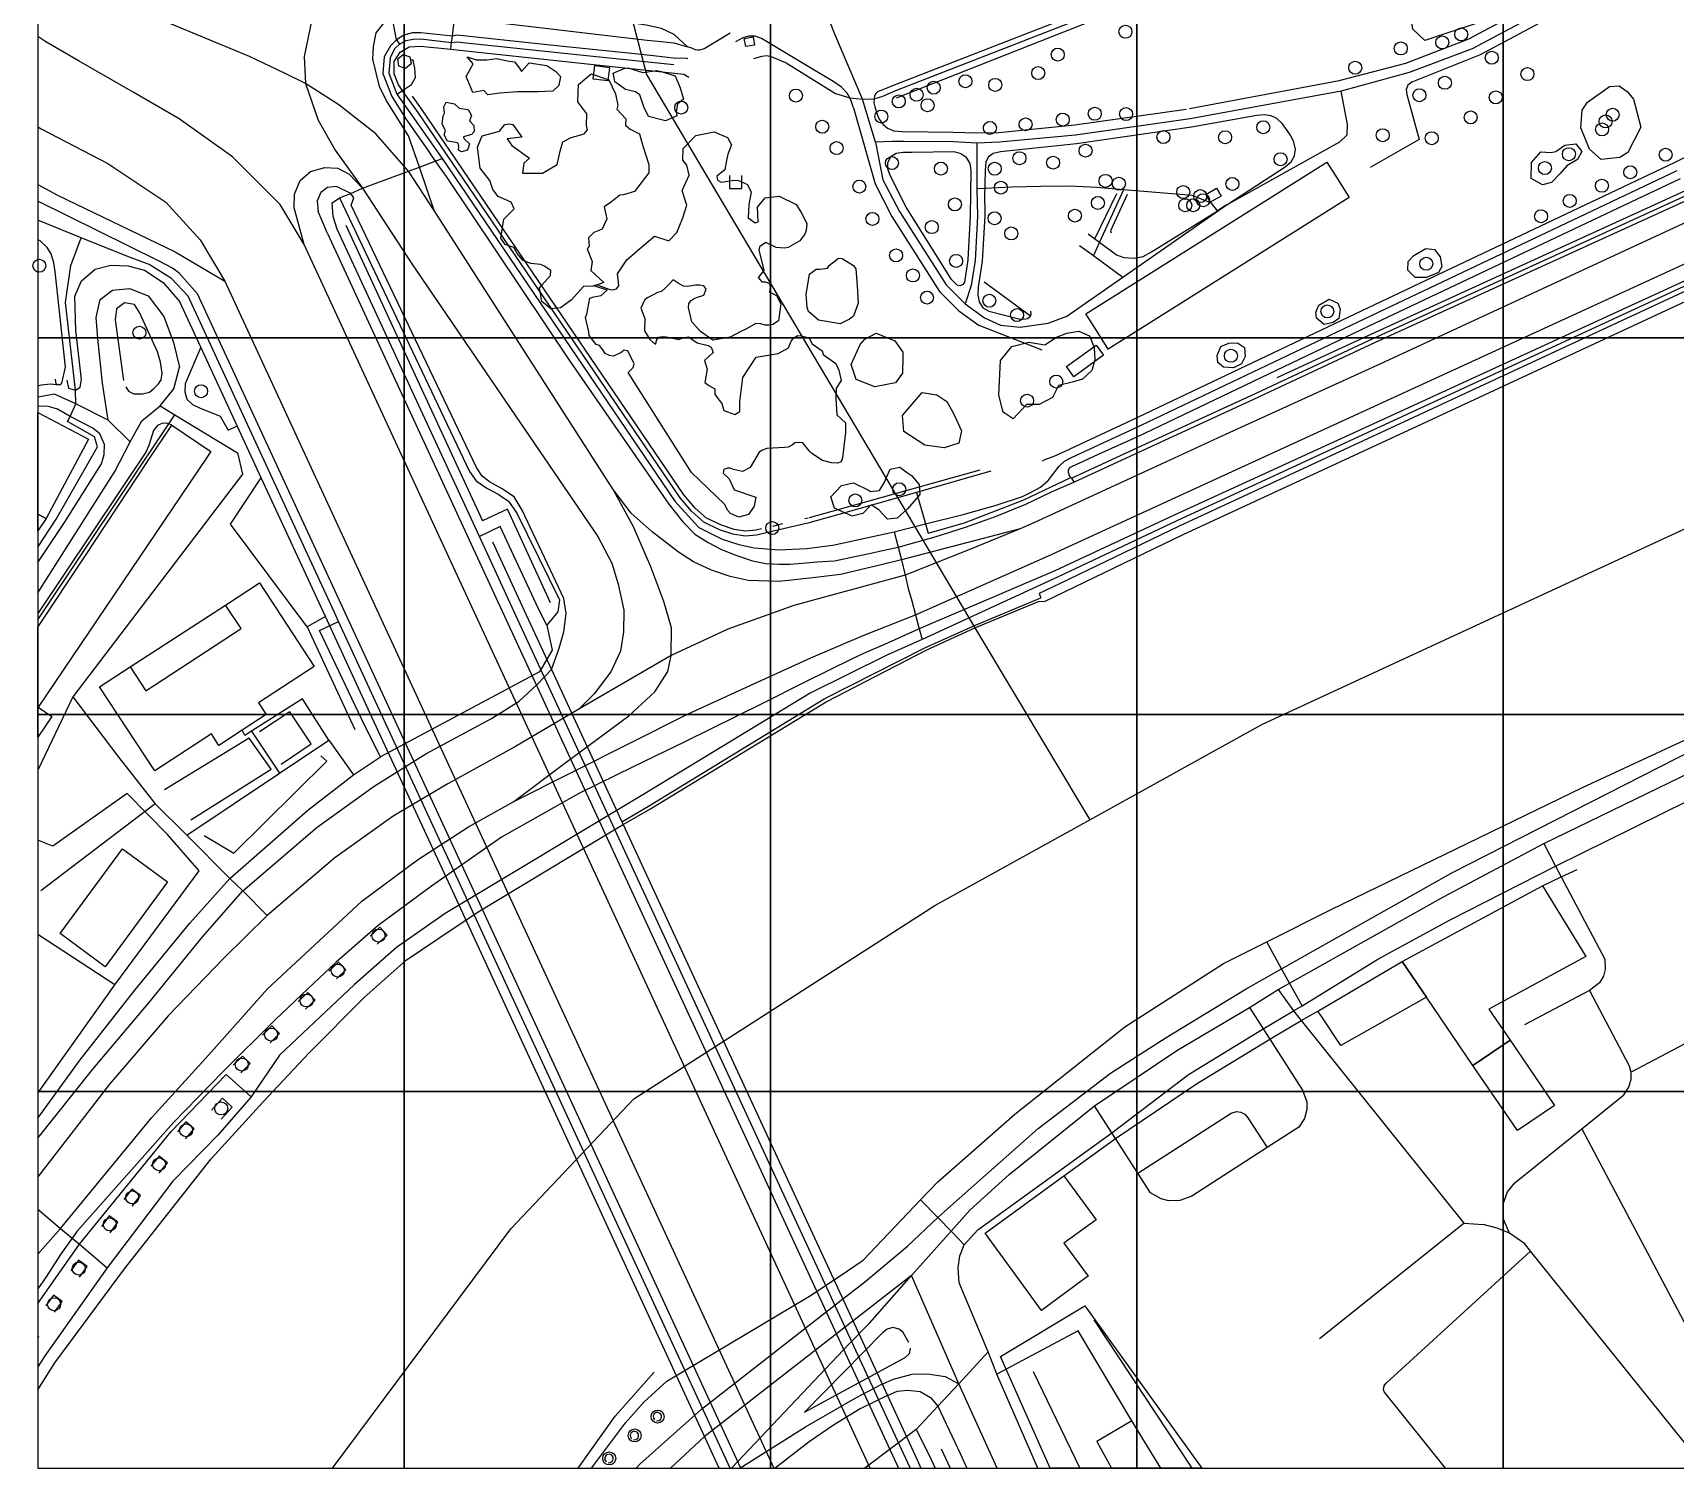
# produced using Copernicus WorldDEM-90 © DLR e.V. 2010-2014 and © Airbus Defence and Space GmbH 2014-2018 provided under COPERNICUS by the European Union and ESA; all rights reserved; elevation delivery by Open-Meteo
# Model space of a CAD drawing. Header units: metres. Extents: x -847 to 846, y -696 to 697.
# Drawn here: x -846.9 to -467.7, y -695.7 to -364.4 of the extents above; entities that cross this region are included whole.
import ezdxf

# ---------------------------------------------------------------- set-up
doc = ezdxf.new("R2010")
doc.units = ezdxf.units.M
for name, color, linetype in [('GREEN_ATLAS_BUILDING_OSM_HEIGHT', 8, 'Continuous'), ('GREEN_ATLAS_BUILDING_OSM_LEVELS', 9, 'Continuous'), ('GREEN_ATLAS_TERRAIN_COP90', 3, 'Continuous'), ('OSM_BARRIER', 1, 'Continuous'), ('OSM_BUILDING', 8, 'Continuous'), ('OSM_GREEN_EXISTING', 94, 'Continuous'), ('OSM_HYDROGRAPHY', 5, 'Continuous'), ('OSM_PATH', 32, 'Continuous'), ('OSM_ROAD_LOCAL', 9, 'Continuous'), ('OSM_ROAD_MAJOR', 30, 'Continuous'), ('SITE_BORDER', 3, 'Continuous')]:
    doc.layers.add(name, color=color, linetype=linetype)

msp = doc.modelspace()

# ---------------------------------------------------------------- linework, layer by layer
at = {"layer": 'GREEN_ATLAS_BUILDING_OSM_HEIGHT'}
for points, elevation in [([(-680.615, -365.373), (-680.283, -367.243), (-682.319, -367.599), (-682.651, -365.729)], 11.869), ([(-548.141, -394.26), (-545.566, -398.346), (-542.991, -402.431), (-598.597, -437.486), (-601.178, -433.389), (-603.753, -429.304)], 19.159), ([(-575.079, -403.544), (-576.107, -401.73), (-573.595, -400.305), (-572.555, -402.119)], 18.376)]:
    msp.add_lwpolyline(points, close=True, dxfattribs=dict(at, elevation=elevation))
at = {"layer": 'GREEN_ATLAS_BUILDING_OSM_LEVELS'}
for points, elevation in [([(-759.733, -370.75), (-759.589, -371.618), (-760.854, -372.664), (-762.396, -372.097), (-762.671, -370.471), (-761.399, -369.425), (-759.858, -369.993)], 9.015), ([(-714.157, -375.525), (-717.552, -375.124), (-717.183, -372.007), (-713.781, -372.408)], 10.547), ([(-834.052, -458.191), (-843.831, -476.536), (-845.742, -475.534), (-845.742, -452.063)], 9.862), ([(-834.779, -485.097), (-820.244, -463.145), (-814.825, -454.963), (-805.773, -461.085), (-806.712, -462.477), (-845.692, -520.118), (-842.509, -522.267), (-845.742, -527.051), (-845.742, -501.661)], 9.634), ([(-843.831, -476.536), (-845.742, -479.352), (-845.742, -475.534)], 10), ([(-781.948, -510.712), (-794.797, -519.127), (-793.049, -521.799), (-798.556, -525.406), (-803.943, -528.935), (-805.691, -526.274), (-818.741, -534.823), (-831.483, -515.387), (-824.442, -510.778), (-820.796, -516.333), (-798.825, -501.928), (-802.39, -496.507), (-794.603, -491.398)], 9.939)]:
    msp.add_lwpolyline(points, close=True, dxfattribs=dict(at, elevation=elevation))
at = {"layer": 'GREEN_ATLAS_TERRAIN_COP90'}
for points in [[(-845.742, -434.842, 10), (-761.168, -434.842, 9), (-761.168, -347.873, 9), (-845.742, -347.873, 10)], [(-761.168, -434.842, 9), (-676.593, -434.842, 12), (-676.593, -347.873, 12), (-761.168, -347.873, 9)], [(-676.593, -434.842, 12), (-592.019, -434.842, 18), (-592.019, -347.873, 18), (-676.593, -347.873, 12)], [(-592.019, -434.842, 18), (-507.445, -434.842, 20), (-507.445, -347.873, 20), (-592.019, -347.873, 18)], [(-507.445, -434.842, 20), (-422.871, -434.842, 14), (-422.871, -347.873, 14), (-507.445, -347.873, 20)], [(-845.742, -521.81, 10), (-761.168, -521.81, 9), (-761.168, -434.842, 9), (-845.742, -434.842, 10)], [(-761.168, -521.81, 9), (-676.593, -521.81, 12), (-676.593, -434.842, 12), (-761.168, -434.842, 9)], [(-676.593, -521.81, 12), (-592.019, -521.81, 11), (-592.019, -434.842, 18), (-676.593, -434.842, 12)], [(-592.019, -521.81, 11), (-507.445, -521.81), (-507.445, -434.842, 20), (-592.019, -434.842, 18)], [(-507.445, -521.81), (-422.871, -521.81), (-422.871, -434.842, 14), (-507.445, -434.842, 20)], [(-845.742, -608.778, 13), (-761.168, -608.778, 8), (-761.168, -521.81, 9), (-845.742, -521.81, 10)], [(-761.168, -608.778, 8), (-676.593, -608.778), (-676.593, -521.81, 12), (-761.168, -521.81, 9)], [(-676.593, -608.778), (-592.019, -608.778), (-592.019, -521.81, 11), (-676.593, -521.81, 12)], [(-592.019, -608.778), (-507.445, -608.778), (-507.445, -521.81), (-592.019, -521.81, 11)], [(-507.445, -608.778), (-422.871, -608.778, 6), (-422.871, -521.81), (-507.445, -521.81)], [(-845.742, -695.747, 7), (-761.168, -695.747), (-761.168, -608.778, 8), (-845.742, -608.778, 13)], [(-761.168, -695.747), (-676.593, -695.747), (-676.593, -608.778), (-761.168, -608.778, 8)], [(-676.593, -695.747), (-592.019, -695.747, 7), (-592.019, -608.778), (-676.593, -608.778)], [(-592.019, -695.747, 7), (-507.445, -695.747, 9), (-507.445, -608.778), (-592.019, -608.778)], [(-507.445, -695.747, 9), (-422.871, -695.747, 6), (-422.871, -608.778, 6), (-507.445, -608.778)]]:
    msp.add_3dface(points, dxfattribs=at)
at = {"layer": 'OSM_BARRIER'}
for points in [[(-529.917, -371.429), (-515.383, -365.796), (-471.404, -342.33), (-416.237, -323.038), (-390.012, -315.413), (-355.418, -306.184), (-322.86, -298.592), (-298.277, -292.024), (-263.508, -280.737), (-211.924, -264.35), (-172.011, -235.029), (-140.293, -211.14), (-126.849, -201.01), (-108.186, -180.961), (-98.281, -162.593), (-94.504, -152.341)], [(-321.965, -256.413), (-359.973, -268.202), (-364.17, -269.471), (-368.255, -270.974), (-420.547, -290.477), (-531.326, -333.569), (-647.594, -379.522)], [(-218.665, -271.23), (-262.23, -284.989), (-297.119, -296.321), (-321.852, -302.923), (-354.291, -310.481), (-388.797, -319.687), (-414.739, -327.235), (-469.619, -346.404), (-512.745, -369.492), (-528.551, -375.815)], [(-607.117, -467.252), (-590.81, -459.727), (-565.45, -448.039), (-537.328, -434.881), (-464.914, -401.852), (-458.235, -398.735), (-444.434, -392.245), (-429.042, -385.889), (-404.741, -378.631), (-395.638, -376.204), (-383.954, -373.243), (-323.437, -356.968), (-302.105, -351.28), (-278.963, -345.046), (-233.036, -332.856), (-220.676, -329.35), (-191.15, -321.658), (-179.711, -318.608), (-147.641, -310.659), (-111.281, -303.29), (-75.108, -297.357), (-25.566, -289.308)], [(-606.572, -468.121), (-590.365, -460.685), (-565.006, -448.996), (-536.908, -435.849), (-464.513, -402.821), (-457.816, -399.704), (-444.052, -393.225), (-428.71, -386.891), (-404.459, -379.655), (-395.369, -377.217), (-383.697, -374.256), (-323.192, -357.992), (-301.836, -352.304), (-278.706, -346.07), (-232.748, -333.858), (-220.413, -330.463), (-190.893, -322.671), (-179.466, -319.632), (-147.41, -311.683), (-111.112, -304.392), (-74.977, -298.225), (-25.41, -290.243)], [(-559.618, -443.987), (-537.748, -433.923), (-465.352, -400.795), (-458.68, -397.722), (-444.835, -391.243), (-437.217, -387.859), (-429.367, -384.921), (-405.016, -377.618), (-395.914, -375.136), (-384.286, -371.963), (-323.662, -356.011), (-302.368, -350.3), (-279.201, -344.111), (-233.343, -331.765), (-220.858, -328.571), (-191.42, -320.578), (-179.961, -317.528), (-147.886, -309.546), (-111.45, -302.177), (-75.233, -296.488), (-29.256, -289.342)], [(-547.446, -337.354), (-648.014, -376.538), (-649.73, -377.184), (-651.246, -377.785)], [(-750.399, -368.178), (-750.211, -366.675), (-750.023, -365.172), (-749.515, -361.109), (-753.706, -358.337)], [(-757.29, -364.449), (-759.238, -364.471), (-761.262, -364.939), (-762.966, -366.03), (-764.306, -367.399), (-765.822, -369.959), (-766.073, -373.822)], [(-625.705, -465.594), (-642.908, -470.514), (-660.788, -475.624), (-667.954, -477.65), (-670.698, -478.262), (-673.586, -478.908), (-679.795, -480.377), (-682.432, -480.611), (-685.264, -480.165), (-688.352, -479.141), (-691.967, -477.371), (-694.761, -474.933), (-697.486, -471.739), (-757.941, -382.85), (-761.324, -378.108), (-761.575, -377.752), (-762.458, -376.471), (-763.511, -373.9), (-763.448, -371.028), (-762.126, -368.879), (-760.021, -367.688), (-757.377, -367.521), (-750.399, -368.178), (-744.754, -368.835), (-696.578, -373.956), (-695.425, -374.657)], [(-698.426, -370.349), (-702.335, -369.881), (-707.165, -369.336), (-726.029, -367.443), (-748.964, -364.972), (-750.023, -365.172), (-757.29, -364.449)], [(-661.946, -375.781), (-663.519, -374.857), (-666.394, -373.098), (-678.655, -365.751), (-680.108, -365.217), (-681.637, -365.184), (-682.996, -365.573), (-684.688, -366.508)], [(-695.952, -370.271), (-698.426, -370.349)], [(-695.952, -370.271), (-695.651, -370.382)], [(-545.297, -375.47), (-529.917, -371.429)], [(-766.073, -373.822), (-764.056, -379.154), (-760.779, -384.319)], [(-678.692, -478.952), (-679.976, -479.253), (-682.395, -479.475), (-684.995, -479.063), (-687.926, -478.095), (-691.334, -476.425), (-693.953, -474.132), (-696.584, -471.048), (-757.014, -382.204), (-759.269, -379.043)], [(-657.436, -381.715), (-657.943, -380.1), (-658.282, -379.466), (-658.877, -378.353), (-660.199, -376.961), (-661.946, -375.781)], [(-651.246, -377.785), (-651.892, -378.086), (-652.336, -378.542), (-652.587, -379.076), (-652.693, -379.666), (-652.712, -380.568), (-652.537, -381.548)], [(-579.834, -381.926), (-548.16, -376.004)], [(-548.16, -376.004), (-545.297, -375.47)], [(-528.551, -375.815), (-529.434, -376.494), (-529.867, -377.529), (-529.666, -378.687), (-526.822, -389.039), (-538.124, -395.485)], [(-657.436, -381.715), (-652.418, -399.27), (-648.571, -406.839), (-637.583, -424.127), (-633.078, -428.569), (-628.399, -431.975)], [(-652.537, -381.548), (-651.779, -383.64), (-651.472, -384.331), (-650.614, -385.577), (-649.549, -386.446), (-648.108, -387.024), (-646.153, -387.214), (-634.438, -387.37), (-628.994, -387.492), (-623.894, -387.436), (-606.353, -385.655)], [(-606.353, -385.655), (-580.649, -382.037)], [(-760.779, -384.319), (-755.736, -391.511)], [(-572.573, -404.958), (-557.776, -395.385), (-556.36, -394.193), (-555.609, -392.846), (-555.364, -391.277), (-555.728, -389.64), (-556.536, -388.049), (-558.44, -385.355), (-559.699, -384.219), (-561.028, -383.585), (-562.525, -383.34), (-564.317, -383.518), (-579.402, -386.245), (-605.971, -390.086), (-623.5, -391.867), (-625.172, -392.279), (-626.338, -393.136), (-626.908, -394.316), (-627.027, -396.097), (-627.133, -399.325)], [(-755.736, -391.511), (-754.859, -392.824)], [(-754.859, -392.824), (-753.099, -395.329)], [(-461.481, -391.232), (-467.99, -394.416), (-540.072, -428.569), (-593.466, -453.972), (-601.542, -457.79), (-608.602, -461.063), (-611.146, -462.21), (-613.294, -463.022), (-613.908, -463.289)], [(-753.099, -395.329), (-751.489, -397.589)], [(-751.489, -397.589), (-722.89, -440.246), (-700.093, -473.197), (-696.86, -477.305), (-694.047, -480.165), (-690.977, -482.058), (-687.914, -483.694), (-684.594, -485.041), (-680.728, -486.344), (-677.658, -486.911), (-674.595, -487.101)], [(-686.078, -397.355), (-686.078, -400.383), (-683.24, -400.383), (-683.24, -397.355)], [(-607.117, -467.252), (-607.236, -467.052), (-607.606, -466.44), (-607.813, -465.917), (-607.813, -465.293), (-607.518, -464.803), (-606.904, -464.447), (-599.982, -461.33), (-591.8, -457.579), (-538.506, -432.176), (-466.499, -398.034)], [(-772.789, -402.531), (-773.522, -401.552), (-776.83, -399.926), (-778.903, -400.171), (-780.451, -401.262), (-781.24, -403.221), (-781.058, -405.682)], [(-627.158, -401.34), (-627.14, -406.695), (-627.697, -417.148), (-628.637, -423.148), (-628.762, -424.962), (-628.43, -426.565), (-627.597, -427.912), (-626.175, -428.691), (-622.598, -429.626), (-619.258, -430.428), (-618.156, -430.539), (-617.222, -430.406), (-616.565, -429.86), (-616.433, -429.393), (-616.502, -428.658)], [(-627.133, -399.325), (-627.146, -400.349), (-627.158, -401.34)], [(-601.742, -411.971), (-596.668, -401.518)], [(-594.243, -401.719), (-598.102, -410.157), (-597.971, -410.624)], [(-817.77, -417.103), (-845.742, -403.277)], [(-778.866, -410.769), (-780.169, -407.697), (-781.058, -405.682)], [(-743.156, -466.785), (-744.441, -464.792), (-773.384, -404.201), (-772.789, -402.531)], [(-574.271, -406.049), (-573.413, -405.504), (-572.573, -404.958)], [(-774.618, -408.81), (-746.828, -468.889), (-743.05, -477.049)], [(-596.687, -415.645), (-595.026, -416.301), (-592.646, -416.413), (-590.56, -416.079), (-588.611, -415.01), (-574.271, -406.049)], [(-840.774, -445.69), (-840.185, -445.322), (-839.364, -441.616), (-841.789, -419.552), (-842.033, -417.537), (-842.703, -415.478), (-843.568, -413.975), (-845.203, -412.483), (-845.742, -412.213)], [(-778.866, -410.769), (-647.028, -695.747)], [(-603.265, -410.858), (-601.742, -411.971)], [(-601.742, -411.971), (-600.621, -412.784), (-596.687, -415.645)], [(-837.222, -425.252), (-835.668, -421.678), (-832.517, -418.995), (-828.865, -418.027), (-824.987, -418.25), (-821.09, -419.251), (-816.786, -422.079), (-812.952, -426.543)], [(-813.159, -419.942), (-814.65, -418.717), (-817.77, -417.103)], [(-813.159, -419.942), (-808.88, -424.662)], [(-457.283, -420.309), (-529.152, -453.694), (-582.215, -478.329), (-609.686, -491.509), (-614.579, -493.858), (-614.171, -494.826)], [(-458.116, -418.305), (-530.149, -451.412), (-583.405, -475.757), (-610.933, -488.648)], [(-683.471, -695.747), (-746.508, -559.481), (-775.276, -497.298), (-790.117, -465.215), (-808.88, -424.662)], [(-616.565, -429.86), (-627.246, -422.012)], [(-613.15, -495.628), (-581.35, -480.21), (-528.294, -455.675), (-456.456, -422.313)], [(-838.694, -446.425), (-837.034, -446.914), (-836.006, -446.258), (-835.706, -444.432), (-836.971, -433.111), (-837.222, -425.252)], [(-825.463, -446.157), (-824.855, -447.159), (-823.621, -447.772), (-821.572, -447.794), (-819.937, -447.393), (-818.935, -446.569), (-817.882, -445.478), (-817.269, -444.499), (-817.062, -443.029), (-817.438, -440.458), (-818.127, -438.098), (-822.268, -428.992), (-823.446, -427.144), (-825.713, -426.721), (-827.562, -428.157), (-827.9, -430.673), (-825.939, -444.655)], [(-808.116, -437.018), (-812.952, -426.543)], [(-613.902, -437.719), (-628.399, -431.975)], [(-808.116, -437.018), (-811.724, -445.423), (-811.787, -447.293), (-811.348, -448.974), (-810.064, -450.232), (-808.46, -451.022), (-803.618, -452.937), (-801.77, -456.132), (-799.708, -455.185)], [(-799.708, -455.185), (-808.116, -437.018)], [(-845.742, -445.909), (-844.871, -445.668), (-842.791, -445.478), (-840.774, -445.69)], [(-841.783, -444.365), (-841.613, -445.423), (-840.774, -445.69)], [(-839.032, -444.577), (-838.694, -446.425)], [(-841.187, -451.323), (-843.255, -450.71), (-845.216, -450.632), (-845.742, -450.702)], [(-814.825, -454.963), (-815.527, -454.718), (-816.059, -454.54), (-817.112, -454.573), (-818.152, -455.052), (-819.073, -456.198), (-820.106, -459.694), (-820.846, -461.197), (-845.742, -498.441)], [(-831.026, -463.891), (-830.418, -461.764), (-830.374, -459.493), (-831.471, -457.011), (-833.062, -455.709), (-838.299, -452.959), (-841.187, -451.323)], [(-688.417, -695.747), (-750.436, -561.674), (-768.09, -523.524), (-779.361, -499.168), (-794.183, -467.119), (-799.708, -455.185)], [(-845.742, -486.68), (-839.577, -477.472), (-831.026, -463.891)], [(-667.578, -476.325), (-628.217, -465.304)], [(-783.558, -501.561), (-801.268, -477.817), (-794.183, -467.119)], [(-726.774, -489.75), (-733.91, -474.633), (-735.808, -471.516), (-738.677, -469.59), (-741.459, -468.065), (-743.156, -466.785)], [(-642.908, -470.514), (-640.784, -477.783), (-640.164, -479.909), (-631.8, -477.516), (-618.081, -472.217), (-607.236, -467.052)], [(-617.648, -473.208), (-611.684, -470.414), (-606.572, -468.121)], [(-607.117, -467.252), (-606.572, -468.121)], [(-642.732, -481.935), (-638.566, -480.778), (-631.55, -478.574), (-624.621, -476.047), (-617.648, -473.208)], [(-727.388, -496.006), (-737.349, -474.421), (-743.05, -477.049)], [(-667.917, -476.425), (-668.669, -476.626)], [(-673.837, -477.806), (-676.13, -478.351)], [(-740.795, -481.924), (-732.983, -498.8)], [(-665.918, -486.577), (-661.84, -486.277), (-652.762, -484.407), (-651.428, -484.106)], [(-651.428, -484.106), (-647.143, -483.16), (-642.732, -481.935)], [(-610.933, -488.648), (-642.256, -502.006), (-650.288, -505.624), (-654.466, -507.428), (-657.724, -508.897), (-668.813, -514.385), (-678.31, -519.194), (-696.365, -528.111), (-708.299, -533.855), (-720.691, -539.911), (-738.671, -550.074), (-754.884, -561.418), (-767.151, -570.49), (-776.898, -578.939), (-783.414, -585.118)], [(-674.595, -487.101), (-672.158, -487.056)], [(-672.158, -487.056), (-669.301, -486.845), (-665.918, -486.577)], [(-727.15, -511.413), (-725.39, -506.448), (-724.343, -502.697), (-723.786, -498.5), (-724.343, -495.027), (-726.774, -489.75)], [(-825.77, -649.705), (-805.754, -624.369), (-793.751, -611.166), (-783.138, -599.845), (-770.427, -587.077), (-760.748, -578.483), (-749.641, -570.991), (-743.727, -567.117), (-712.29, -548.148), (-710.605, -547.18), (-704.415, -543.606), (-663.77, -518.86), (-640.665, -506.971), (-629.451, -501.761), (-614.704, -495.672), (-613.15, -495.628)], [(-824.442, -510.778), (-802.39, -496.507)], [(-710.906, -546.523), (-704.797, -542.939), (-664.17, -518.192), (-640.96, -506.426), (-629.658, -501.294), (-614.171, -494.826)], [(-779.361, -499.168), (-783.558, -501.561), (-772.563, -525.228)], [(-732.983, -498.8), (-727.15, -511.413)], [(-741.026, -522.678), (-734.636, -518.738), (-730.439, -514.864), (-727.15, -511.413)], [(-727.15, -511.413), (-710.906, -546.523), (-710.605, -547.18), (-649.617, -679.015)], [(-845.742, -619.554), (-833.018, -603.686), (-820.163, -588.357), (-807.646, -573.017), (-798.437, -562.475), (-781.271, -547.814), (-768.078, -538.308), (-756.15, -530.838), (-741.026, -522.678)], [(-789.61, -533.22), (-782.618, -528.578), (-787.567, -521.131), (-794.553, -525.773)], [(-810.465, -546.122), (-791.852, -534.367), (-796.977, -527.22), (-816.473, -539.154)], [(-707.643, -695.747), (-706.746, -694.856), (-692.544, -682.166), (-660.286, -657.008), (-654.867, -652.8), (-644.994, -644.529), (-637.94, -637.916), (-635.754, -635.868), (-614.829, -617.378), (-598.109, -604.61), (-585.26, -596.372), (-566.772, -585.118), (-558.578, -580.487), (-519.304, -558.312), (-463.247, -529.814)], [(-807.314, -549.74), (-800.51, -553.77), (-779.06, -532.552), (-780.375, -531.306)], [(-827.937, -584.216), (-808.492, -557.889), (-815.796, -549.484), (-825.125, -539.989), (-842.265, -552.178), (-845.742, -550.758)], [(-498.38, -561.34), (-494.02, -559.28), (-490.324, -557.544)], [(-767.37, -574.787), (-765.133, -572.728), (-766.812, -570.902), (-769.049, -572.961)], [(-845.742, -609.192), (-827.937, -584.216), (-845.742, -572.564)], [(-776.83, -582.835), (-774.631, -580.743), (-776.335, -578.95), (-778.54, -581.043)], [(-783.414, -585.118), (-790.975, -592.264), (-803.029, -604.231), (-814.456, -615.953), (-836.664, -641.022)], [(-783.971, -589.815), (-781.747, -587.734), (-783.439, -585.93), (-785.663, -588.001)], [(-608.846, -628.243), (-596.943, -619.638), (-578.262, -607.059), (-561.309, -596.717), (-554.055, -592.453), (-550.196, -590.249)], [(-792.097, -597.574), (-789.948, -595.426), (-791.696, -593.667), (-793.845, -595.815)], [(-798.9, -604.52), (-796.751, -602.372), (-798.499, -600.624), (-800.654, -602.762)], [(-803.411, -615.185), (-800.886, -612.402), (-803.148, -610.343), (-805.679, -613.114)], [(-811.649, -619.76), (-809.669, -617.456), (-811.549, -615.842), (-813.528, -618.146)], [(-817.738, -627.642), (-815.809, -625.293), (-817.726, -623.723), (-819.655, -626.072)], [(-823.941, -635.245), (-822.08, -632.84), (-824.041, -631.326), (-825.901, -633.731)], [(-829.071, -641.434), (-827.286, -638.985), (-829.291, -637.527), (-831.076, -639.987)], [(-836.664, -641.022), (-837.792, -642.625), (-840.523, -646.466)], [(-840.523, -646.466), (-843.844, -651.62), (-845.742, -654.378)], [(-836.151, -651.664), (-834.365, -649.215), (-836.37, -647.757), (-838.155, -650.217)], [(-845.742, -677.689), (-841.795, -671.457), (-827.255, -651.787), (-825.77, -649.705)], [(-841.883, -659.735), (-840.097, -657.275), (-842.102, -655.828), (-843.887, -658.277)], [(-644.637, -666.715), (-645.99, -664.466), (-646.905, -663.642), (-648.333, -663.319), (-649.636, -663.642), (-650.77, -664.522), (-668.769, -682.845), (-645.539, -670.232), (-644.53, -669.275), (-644.255, -668.028)], [(-845.742, -665.747), (-845.498, -665.412), (-845.742, -665.234)], [(-721.03, -695.747), (-712.44, -683.747), (-703.444, -673.583)], [(-649.617, -679.015), (-647.35, -677.991), (-644.869, -677.758), (-642.062, -678.08), (-639.625, -679.461), (-637.934, -681.453), (-632.746, -692.541), (-631.291, -695.747)], [(-649.617, -679.015), (-655.914, -682.088), (-662.047, -685.828), (-667.641, -689.702), (-675.537, -695.747)], [(-649.617, -679.015), (-642.758, -693.832)], [(-702.899, -684.826), (-702.385, -684.782), (-701.966, -684.492), (-701.74, -684.036), (-701.778, -683.524), (-702.066, -683.101), (-702.53, -682.878), (-703.037, -682.912), (-703.463, -683.201), (-703.682, -683.669), (-703.645, -684.181), (-703.357, -684.604)], [(-708.193, -689.19), (-707.679, -689.157), (-707.259, -688.867), (-707.034, -688.4), (-707.072, -687.888), (-707.36, -687.465), (-707.823, -687.253), (-708.331, -687.287), (-708.757, -687.576), (-708.976, -688.032), (-708.938, -688.544), (-708.65, -688.967)], [(-714.069, -694.489), (-713.562, -694.444), (-713.136, -694.155), (-712.917, -693.699), (-712.954, -693.186), (-713.242, -692.763), (-713.7, -692.541), (-714.213, -692.574), (-714.633, -692.864), (-714.859, -693.331), (-714.821, -693.843), (-714.533, -694.266)], [(-642.758, -693.832), (-641.873, -695.747)], [(-637.176, -691.305), (-635.129, -695.747)]]:
    msp.add_lwpolyline(points, dxfattribs=at)
at = {"layer": 'OSM_BUILDING'}
for points, elevation in [([(-606.56, -443.82), (-608.276, -441.449), (-601.429, -436.495), (-599.712, -438.866)], 16.417), ([(-826.215, -552.768), (-815.809, -560.427), (-830.224, -580.008), (-840.63, -572.338)], 10.35), ([(-498.38, -561.34), (-488.338, -577.67), (-510.722, -589.771), (-505.841, -596.973), (-514.405, -602.817), (-525.143, -587.032), (-530.756, -578.783)], 0.098), ([(-549.15, -591.83), (-550.196, -590.249), (-530.756, -578.783), (-525.143, -587.032), (-544.915, -598.198)], 1.046), ([(-505.841, -596.973), (-495.586, -612.001), (-504.15, -617.845), (-514.405, -602.817)], 1.128), ([(-608.846, -628.243), (-601.435, -638.395), (-608.846, -643.805), (-603.265, -651.453), (-604.536, -652.388), (-614.059, -659.334), (-617.517, -654.592), (-622.911, -647.2), (-627.052, -641.523)], 2.991)]:
    msp.add_lwpolyline(points, close=True, dxfattribs=dict(at, elevation=elevation))
at = {"layer": 'OSM_GREEN_EXISTING'}
for points in [[(-463.235, -338.144), (-485.982, -348.263), (-493.293, -352.593), (-512.551, -361.889), (-525.557, -366.23), (-528.282, -363.558), (-528.839, -360.096), (-526.208, -356.055), (-518.02, -348.708), (-502.834, -341.84), (-492.115, -337.387), (-487.655, -341.84), (-474.524, -335.94), (-458.862, -330.151)], [(-601.974, -661.494), (-579.342, -695.747)], [(-615.926, -673.427), (-605.189, -695.747)]]:
    msp.add_lwpolyline(points, dxfattribs=at)
for points in [[(-741.866, -378.742), (-742.799, -377.729), (-745.318, -378.23), (-746.834, -374.534), (-745.236, -371.596), (-746.652, -370.004), (-744.554, -370.683), (-742.117, -370.683), (-739.761, -370.349), (-737.412, -370.928), (-735.733, -371.106), (-734.555, -372.609), (-734.054, -373.366), (-732.287, -371.351), (-728.253, -371.941), (-726.154, -373.366), (-725.064, -374.546), (-725.484, -376.56), (-726.824, -377.907), (-730.27, -378.074), (-733.546, -378.074), (-734.975, -378.074), (-739.091, -378.33)], [(-719.012, -383.117), (-721.111, -380.345), (-720.942, -376.393), (-718.004, -373.878), (-713.888, -375.303), (-712.371, -378.497), (-711.826, -381.147), (-712.083, -382.071), (-709.978, -384.253), (-710.066, -385.722), (-709.014, -386.646), (-706.827, -387.737), (-706.113, -390.264), (-704.647, -394.839), (-704.647, -396.732), (-708.005, -401.095), (-710.523, -401.808), (-711.369, -401.941), (-713.299, -403.411), (-714.978, -404.624), (-714.389, -407.363), (-715.485, -409.756), (-717.371, -410.513), (-718.636, -411.771), (-718.467, -413.663), (-718.931, -414.331), (-717.791, -417.225), (-718.085, -419.285), (-715.072, -422.09), (-716.625, -422.613), (-717.352, -422.858), (-717.596, -422.936), (-719.776, -423.014), (-722.596, -426.131), (-725.114, -427.934), (-727.338, -428.146), (-729.399, -426.42), (-729.9, -423.315), (-729.355, -422.68), (-727.426, -420.454), (-727.338, -419.274), (-728.898, -418.183), (-729.694, -417.893), (-731.961, -417.682), (-733.728, -416.969), (-735.069, -415.366), (-735.871, -413.986), (-737.844, -413.318), (-738.89, -411.804), (-738.176, -407.474), (-735.745, -405.08), (-736.497, -403.522), (-739.441, -402.175), (-740.701, -400.583), (-741.415, -398.524), (-743.639, -395.707), (-744.228, -390.832), (-743.175, -388.193), (-739.185, -387.102), (-737.925, -385.622), (-737.042, -385.455), (-736.121, -385.622), (-734.022, -388.483), (-737.412, -388.917), (-736.278, -390.464), (-732.256, -393.359), (-733.515, -394.494), (-733.853, -396.843), (-731.623, -396.843), (-729.217, -396.854), (-725.816, -394.795), (-725.101, -391.477), (-724.556, -389.585), (-722.627, -388.583), (-720.904, -388.115), (-719.601, -387.781), (-718.843, -386.813), (-719.094, -385.8)], [(-700.863, -384.754), (-704.728, -383.752), (-705.862, -381.525), (-706.79, -378.742), (-707.754, -378.03), (-710.104, -377.484), (-712.541, -375.759), (-712.666, -374.835), (-712.923, -373.744), (-710.361, -372.653), (-709.515, -372.486), (-706.075, -373.622), (-702.837, -373.154), (-701.872, -373.332), (-698.639, -374.379), (-697.461, -377.15), (-696.666, -379.711), (-698.094, -380.935), (-698.389, -382.572), (-698.257, -383.618)], [(-489.509, -386.345), (-489.208, -382.26), (-487.981, -380.423), (-482.875, -376.85), (-480.632, -376.649), (-478.79, -377.974), (-477.362, -379.711), (-475.626, -386.245), (-478.69, -392.067), (-480.525, -393.18), (-484.817, -393.693), (-487.473, -391.31)], [(-745.111, -385.8), (-745.023, -387.18), (-745.612, -387.893), (-747.46, -388.405), (-747.379, -388.861), (-746.12, -390.041), (-746.539, -391.555), (-747.968, -391.934), (-748.594, -391.511), (-748.557, -390.631), (-748.726, -389.874), (-749.647, -389.663), (-751.2, -389.407), (-751.915, -387.982), (-751.664, -387.013), (-752.378, -385.499), (-752.165, -383.607), (-751.833, -382.984), (-752.04, -381.514), (-751.451, -380.412), (-749.521, -380.835), (-748.469, -381.804), (-746.37, -382.093), (-745.612, -383.485), (-746.12, -384.742)], [(-696.872, -393.826), (-696.747, -391.143), (-693.847, -388.115), (-689.562, -387.281), (-686.498, -388.616), (-685.615, -390.297), (-686.122, -391.644), (-686.454, -392.446), (-686.749, -393.871), (-687.125, -396.052), (-688.973, -397.489), (-688.81, -398.446), (-687.97, -398.869), (-684.901, -398.446), (-684.017, -398.535), (-681.875, -399.414), (-681.035, -401.184), (-681.624, -404.034), (-681.749, -407.107), (-680.152, -408.286), (-679.438, -408.075), (-679.563, -404.669), (-677.803, -402.487), (-674.608, -402.108), (-670.661, -404.034), (-669.483, -405.882), (-668.18, -408.409), (-668.393, -410.09), (-668.687, -410.925), (-669.859, -412.439), (-672.553, -413.997), (-673.392, -414.12), (-675.322, -413.953), (-677.677, -412.862), (-679.143, -413.83), (-679.312, -414.621), (-678.598, -417.27), (-678.097, -419.329), (-679.438, -420.888), (-678.561, -421.89), (-677.759, -421.89), (-676.838, -422.313), (-676.706, -423.114), (-676.838, -424.328), (-676.124, -424.584), (-675.24, -425.04), (-674.232, -427.022), (-674.733, -430.884), (-676.036, -431.764), (-677.001, -431.931), (-677.803, -431.931), (-678.811, -431.641), (-679.945, -431.519), (-682.257, -432.855), (-683.472, -433.367), (-685.909, -434.669), (-686.749, -434.836), (-689.944, -435.382), (-692.757, -433.367), (-694.73, -431.14), (-695.488, -427.812), (-695.444, -426.888), (-694.899, -426.22), (-694.229, -425.764), (-693.427, -425.463), (-691.999, -424.962), (-691.41, -423.615), (-691.999, -422.858), (-693.007, -422.691), (-693.89, -422.647), (-695.739, -423.025), (-696.666, -422.903), (-697.925, -422.19), (-699.103, -421.433), (-700.024, -422.48), (-700.694, -423.159), (-701.79, -424.116), (-702.667, -424.372), (-704.81, -425.552), (-705.612, -425.964), (-706.533, -428.023), (-705.612, -430.339), (-705.656, -433.2), (-704.434, -435.259), (-703.764, -435.838), (-703.093, -436.306), (-702.88, -435.46), (-702.417, -434.669), (-701.621, -434.536), (-700.694, -434.58), (-697.756, -435.215), (-696.829, -434.836), (-695.488, -434.625), (-693.552, -435.972), (-690.99, -436.595), (-690.276, -436.974), (-689.856, -438.231), (-691.829, -440.09), (-691.247, -442.061), (-691.792, -445.122), (-690.827, -445.846), (-689.48, -446.592), (-689.48, -447.816), (-688.722, -448.829), (-687.801, -449.998), (-687.338, -451.634), (-684.819, -452.525), (-683.641, -451.846), (-683.641, -449.497), (-682.971, -443.998), (-679.901, -439.289), (-674.821, -438.487), (-672.427, -437.107), (-671.795, -435.593), (-671.206, -434.836), (-670.285, -434.291), (-669.483, -434.369), (-668.6, -434.58), (-667.679, -434.881), (-666.965, -436.217), (-664.653, -437.82), (-664.44, -438.654), (-661.502, -440.758), (-660.831, -442.317), (-660.286, -444.71), (-661.42, -446.425), (-661.502, -448.74), (-661.251, -452.603), (-659.278, -454.495), (-659.278, -456.677), (-659.948, -462.566), (-660.286, -463.445), (-661.126, -463.779), (-662.51, -463.701), (-664.609, -463.189), (-667.046, -461.553), (-667.679, -460.885), (-669.145, -459.037), (-670.072, -458.993), (-670.955, -459.037), (-671.626, -459.616), (-672.509, -460.039), (-673.348, -460.173), (-677.464, -460.373), (-678.473, -460.751), (-679.231, -461.263), (-681.286, -464.792), (-683.096, -465.716), (-685.114, -465.204), (-685.909, -464.915), (-686.542, -464.915), (-687.381, -465.204), (-687.551, -466.095), (-686.122, -467.397), (-684.944, -469.913), (-680.014, -471.594), (-680.352, -473.698), (-681.693, -475.624), (-683.879, -476.258), (-685.853, -475.379), (-686.442, -474.7), (-687.237, -473.197), (-694.824, -465.95), (-709.446, -442.807), (-708.268, -441.716), (-708.099, -440.87), (-709.527, -437.808), (-710.411, -437.675), (-711.125, -438.265), (-712.929, -439.066), (-713.775, -438.944), (-714.777, -438.476), (-715.328, -437.597), (-716.08, -436.628), (-716.882, -436.339), (-718.436, -434.324), (-718.517, -433.478), (-719.319, -430.161), (-719.025, -429.359), (-718.31, -425.708), (-717.346, -425.374), (-716.5, -425.24), (-715.66, -425.073), (-714.276, -423.86), (-717.352, -422.858), (-716.625, -422.613), (-713.931, -423.571), (-713.004, -423.738), (-712.121, -423.537), (-711.576, -422.814), (-711.657, -421.979), (-711.952, -420.086), (-709.772, -416.847), (-706.282, -413.83), (-703.382, -411.392), (-700.068, -412.483), (-698.219, -410.513), (-696.872, -407.107), (-695.908, -404.201), (-696.246, -403.322), (-696.998, -400.806), (-695.4, -397.322), (-695.908, -395.006)], [(-490.656, -390.086), (-489.309, -391.845), (-490.236, -393.704), (-492.754, -395.129), (-494.27, -396.887), (-496.288, -398.991), (-498.386, -399.492), (-500.992, -398.067), (-500.905, -394.372), (-498.725, -391.934), (-496.45, -392.023), (-495.279, -391.845), (-493.174, -390.342)], [(-630.585, -394.583), (-630.366, -396.231), (-630.485, -406.773), (-631.03, -416.869), (-631.838, -422.023), (-632.158, -422.502), (-632.79, -422.814), (-633.461, -422.691), (-634.783, -421.367), (-645.301, -404.68), (-648.916, -397.533), (-649.536, -395.886), (-649.492, -394.461), (-648.822, -392.947), (-647.544, -392.201), (-645.971, -391.945), (-643.891, -391.956), (-634.288, -391.845), (-632.665, -392.323), (-631.481, -393.08)], [(-657.467, -429.838), (-658.351, -430.506), (-660.493, -431.641), (-665.536, -430.795), (-667.804, -428.747), (-668.098, -427.812), (-668.305, -425.764), (-668.349, -424.84), (-667.591, -420.175), (-666.081, -418.995), (-665.198, -418.995), (-663.437, -418.739), (-662.974, -418.027), (-660.913, -416.468), (-660.073, -416.558), (-657.467, -418.149), (-656.878, -418.906), (-656.546, -422.814), (-656.333, -426.855)], [(-525.268, -414.242), (-523.295, -414.409), (-521.992, -416.135), (-521.572, -418.361), (-522.33, -419.752), (-525.099, -420.888), (-527.749, -420.921), (-529.472, -419.207), (-529.384, -417.192), (-528.044, -415.801)], [(-545.641, -426.855), (-545.052, -428.246), (-545.347, -430.339), (-546.688, -431.307), (-548.792, -431.73), (-550.515, -430.261), (-550.722, -428.914), (-550.008, -427.278), (-547.615, -425.931)], [(-646.084, -443.029), (-647.763, -445.211), (-652.468, -446.135), (-656.841, -444.454), (-657.931, -441.014), (-655.914, -436.384), (-654.823, -435.126), (-652.217, -433.779), (-647.851, -435.549), (-646.003, -438.154), (-646.003, -439.244)], [(-601.855, -437.085), (-601.736, -439.89), (-602.438, -442.395), (-604.593, -444.343), (-606.948, -445.044), (-610.112, -445.835), (-611.478, -448.629), (-614.597, -450.243), (-617.479, -450.209), (-620.53, -453.56), (-622.848, -451.991), (-623.901, -448.094), (-623.475, -440.102), (-620.912, -436.873), (-616.915, -435.816), (-613.269, -436.417), (-610.582, -434.68), (-608.214, -433.734), (-605.369, -433.311), (-602.907, -434.391)], [(-567.192, -437.063), (-567.023, -439.167), (-567.819, -440.803), (-569.673, -441.727), (-571.978, -441.638), (-573.281, -440.547), (-573.451, -438.91), (-572.655, -436.807), (-570.763, -436.05), (-568.79, -436.016)], [(-632.477, -456.299), (-633.147, -459.16), (-636.505, -460.25), (-640.96, -459.583), (-645.834, -456.466), (-646.084, -452.77), (-643.985, -450.254), (-641.548, -447.482), (-638.191, -447.983), (-635.916, -449.497), (-634.407, -452.18), (-633.818, -453.449)], [(-642.306, -468.655), (-642.137, -471.004), (-644.906, -474.199), (-647.343, -476.47), (-649.611, -476.726), (-651.547, -474.533), (-653.314, -473.364), (-655.243, -475.379), (-657.762, -475.969), (-661.796, -474.121), (-662.636, -471.516), (-660.199, -468.911), (-657.43, -468.321), (-653.984, -470.002), (-653.477, -470.336), (-651.459, -470.08), (-650.369, -468.321), (-648.941, -465.126), (-646.754, -464.703), (-644.994, -465.961), (-644.067, -466.64)], [(-603.991, -658.31), (-577.029, -695.747), (-612.049, -695.747), (-623.487, -669.987)]]:
    msp.add_lwpolyline(points, close=True, dxfattribs=at)
for centre in [(-594.644, -364.182), (-517.118, -364.794), (-531.069, -368.045), (-521.491, -366.653), (-610.275, -369.469), (-541.588, -372.486), (-510.064, -370.182), (-631.594, -375.603), (-624.703, -376.438), (-614.792, -373.711), (-520.902, -375.97), (-501.826, -373.956), (-670.742, -378.92), (-646.967, -380.256), (-642.852, -378.742), (-638.905, -377.106), (-526.778, -378.831), (-509.137, -379.332), (-697.205, -381.692), (-651.002, -383.752), (-640.327, -381.147), (-609.116, -384.464), (-601.723, -383.117), (-594.5, -383.195), (-514.938, -383.952), (-482.154, -383.329), (-664.653, -386.101), (-625.924, -386.39), (-617.686, -385.555), (-562.819, -386.223), (-535.248, -388.06), (-484.604, -386.735), (-483.777, -384.898), (-661.333, -391.054), (-603.853, -391.633), (-585.874, -388.494), (-571.634, -388.527), (-523.928, -388.75), (-648.546, -394.483), (-637.257, -395.774), (-624.828, -395.808), (-619.114, -393.37), (-611.346, -394.405), (-558.841, -393.615), (-497.797, -395.641), (-492.253, -392.446), (-469.919, -392.568), (-599.23, -398.602), (-596.16, -399.258), (-478.088, -396.62), (-656.083, -399.926), (-623.412, -400.171), (-581.307, -401.184), (-577.36, -402.131), (-576.708, -403.077), (-492.071, -403.221), (-484.635, -399.737), (-634.031, -404.034), (-606.303, -406.639), (-601.009, -403.7), (-580.843, -404.234), (-578.976, -404.234), (-498.687, -406.761), (-653.057, -407.396), (-639.362, -409.288), (-624.865, -407.24), (-621, -410.747), (-845.404, -418.205), (-647.6, -415.801), (-633.736, -417.081), (-525.187, -417.738), (-643.716, -420.443), (-640.458, -425.552), (-626.068, -426.265), (-619.666, -429.582), (-548.034, -428.747), (-822.305, -433.645), (-570.299, -438.988), (-610.607, -444.933), (-808.072, -447.148), (-617.348, -449.341), (-646.886, -469.791), (-657.01, -472.351), (-676.193, -478.741), (-767.113, -572.806), (-776.523, -580.876), (-783.702, -587.8), (-791.896, -595.659), (-798.662, -602.595), (-803.405, -612.714), (-811.511, -617.768), (-817.77, -625.616), (-823.947, -633.263), (-829.159, -639.486), (-836.301, -649.694), (-841.989, -657.909), (-702.661, -683.847), (-707.955, -688.21), (-713.831, -693.509)]:
    msp.add_circle(centre, 1.5, dxfattribs=at)
at = {"layer": 'OSM_HYDROGRAPHY'}
for points in [[(-197.484, 655.883), (-212.601, 641.1), (-224.892, 620.996), (-250.302, 601.982), (-251.248, 596.327), (-250.195, 588.98), (-250.809, 583.27), (-253.766, 577.615), (-267.085, 562.642), (-574.866, 259.987), (-611.866, 151.161), (-615.149, 24.112), (-633.06, -30.357), (-647.945, -80.395), (-724.519, -299.705), (-705.23, -374.078), (-629.451, -501.761)], [(-708.111, -610.476), (-638.623, -565.87), (-602.845, -546.067), (-563.151, -524.103), (-408.631, -452.581), (-366.977, -438.198), (-219.147, -398.936), (-134.366, -381.292), (-14.66, -365.106), (36.498, -357.08), (97.686, -352.382)], [(-629.451, -501.761), (-602.845, -546.067)], [(-777.734, -695.747), (-736.566, -640.488), (-708.111, -610.476)]]:
    msp.add_lwpolyline(points, dxfattribs=at)
at = {"layer": 'OSM_PATH'}
for points in [[(-680.409, -370.382), (-678.554, -369.792), (-677.539, -369.67), (-676.431, -369.859), (-672.972, -371.395), (-661.583, -378.453), (-658.282, -379.466), (-655.381, -379.778), (-652.693, -379.666), (-650.664, -379.021), (-647.625, -377.718), (-531.709, -332.567), (-420.935, -289.475), (-379.857, -274.158), (-368.637, -269.972), (-364.508, -268.458), (-360.273, -267.167), (-322.253, -255.389), (-314.228, -252.617), (-269.384, -237.177), (-233.055, -223.708), (-213.647, -213.655), (-198.637, -203.793)], [(-762.966, -366.03), (-763.855, -361.098), (-765.121, -354.063), (-765.741, -350.645), (-765.979, -349.332)], [(-762.966, -366.03), (-762.239, -367.031), (-763.423, -368.145), (-764.432, -370.226), (-764.726, -373.733), (-762.859, -378.586), (-759.363, -383.585), (-752.403, -393.47), (-698.708, -472.518), (-693.12, -478.652), (-687.745, -481.301), (-683.879, -482.559), (-680.39, -483.316), (-674.676, -483.739), (-668.249, -483.483), (-662.172, -482.726), (-648.058, -479.62), (-640.784, -477.783), (-632.101, -475.579), (-624.69, -473.542), (-618.425, -471.427), (-616.383, -470.492), (-614.259, -469.301), (-612.474, -467.787), (-609.955, -464.492), (-608.69, -463.323), (-607.099, -462.421), (-600.765, -459.56), (-592.633, -455.775), (-539.289, -430.372), (-467.244, -396.219)], [(-762.239, -367.031), (-760.717, -366.197), (-759.119, -365.863), (-757.321, -365.84), (-750.211, -366.675), (-749.077, -366.531), (-720.503, -369.525), (-698.909, -371.751)], [(-759.056, -371.106), (-759.182, -370.649), (-759.733, -370.75)], [(-758.681, -372.564), (-759.056, -371.106)], [(-762.859, -378.586), (-761.575, -377.752), (-759.476, -376.382), (-758.593, -374.746), (-758.681, -372.564)], [(-776.134, -402.554), (-773.522, -401.552), (-770.803, -400.327), (-760.165, -396.386), (-757.666, -395.44), (-752.403, -393.47)], [(-571.358, -404.19), (-573.413, -405.504), (-574.766, -403.745), (-579.233, -401.952), (-595.076, -400.65), (-601.272, -400.138), (-607.556, -399.86), (-614.184, -399.893), (-620.937, -400.038), (-627.146, -400.349), (-628.956, -400.438)], [(-595.076, -400.65), (-600.621, -412.784), (-602.024, -415.856)], [(-776.623, -409.734), (-777.544, -406.839), (-777.801, -403.644), (-776.134, -402.554)], [(-776.134, -402.554), (-746.095, -465.716), (-744.547, -467.842), (-742.117, -469.568), (-739.454, -470.948), (-737.048, -472.562), (-735.194, -475.323), (-725.277, -495.349), (-725.722, -498.121), (-728.228, -501.16)], [(-811.029, -425.252), (-814.907, -421.155), (-820.063, -417.871), (-824.83, -416.101), (-835.781, -411.782), (-845.742, -407.708)], [(-845.742, -483.131), (-841.501, -476.692), (-831.959, -460.028), (-832.686, -457.69), (-838.92, -454.184), (-838.299, -452.959), (-836.946, -450.054), (-837.034, -446.914), (-839.364, -426.654), (-838.105, -418.116), (-835.781, -411.782)], [(-644.306, -695.747), (-644.393, -695.558), (-735.363, -498.923), (-743.802, -480.666), (-776.623, -409.734)], [(-457.703, -419.307), (-529.647, -452.558), (-582.81, -477.049), (-610.306, -490.084), (-641.611, -504.489)], [(-685.894, -695.747), (-776.31, -500.303), (-777.274, -498.21), (-792.109, -466.15), (-811.029, -425.252)], [(-845.742, -499.936), (-815.527, -454.718), (-814.105, -452.592)], [(-738.997, -478.384), (-743.802, -480.666)], [(-728.228, -501.16), (-730.132, -497.375), (-738.997, -478.384)], [(-648.058, -479.62), (-647.143, -483.16), (-646.379, -486.11), (-645.464, -489.617), (-644.781, -492.689), (-643.985, -495.539), (-643.096, -498.756), (-642.256, -502.006), (-641.611, -504.489)], [(-780.739, -502.396), (-776.31, -500.303)], [(-770.289, -524.404), (-780.739, -502.396)], [(-728.228, -501.16), (-727.006, -506.949), (-729.925, -511.936), (-766.656, -531.517)], [(-641.611, -504.489), (-649.699, -508.096), (-667.428, -516.845), (-706.05, -540.334), (-751.708, -567.718), (-762.909, -575.566), (-772.67, -584.105), (-789.973, -600.413), (-796.507, -610.053), (-804.207, -618.892), (-814.6, -629.478), (-829.754, -649.471)], [(-778.577, -527.721), (-784.673, -518.17), (-796.401, -525.651), (-797.948, -526.63), (-798.556, -525.406)], [(-845.742, -614.966), (-835.981, -601.459), (-823.37, -585.385), (-810.691, -569.911), (-801.45, -559.648), (-783.408, -543.851), (-772.902, -535.703), (-766.656, -531.517), (-770.289, -524.404)], [(-796.401, -525.651), (-789.986, -535.358)], [(-811.348, -549.673), (-789.986, -535.358), (-778.577, -527.721), (-772.902, -535.703)], [(-717.889, -695.747), (-710.06, -685.316), (-705.819, -680.485), (-700.5, -675.676), (-667.591, -656.039), (-660.706, -651.497), (-655.224, -647.701), (-641.931, -633.82), (-637.934, -629.645), (-620.211, -614.016), (-594.751, -593.856), (-571.985, -579.229), (-562.03, -574.253), (-547.114, -566.794), (-489.102, -538.664), (-464.538, -527.265)], [(-614.869, -695.747), (-624.37, -674.051), (-626.319, -668.919), (-633.053, -652.967), (-633.229, -649.482), (-632.897, -646.755), (-631.869, -644.195), (-628.712, -640.722), (-597.758, -618.38), (-580.091, -604.866), (-562.826, -594.357), (-555.847, -590.216), (-553.873, -589.003), (-536.357, -578.227), (-519.636, -569.143), (-495.335, -556.798), (-458.743, -538.708)], [(-558.578, -580.487), (-562.03, -574.253)], [(-555.082, -586.798), (-556.742, -583.804), (-558.578, -580.487)], [(-553.873, -589.003), (-555.082, -586.798)], [(-477.926, -604.376), (-454.508, -591.964), (-452.854, -591.585), (-451.551, -591.897), (-450.48, -592.709), (-449.759, -594.112), (-407.873, -675.899), (-407.391, -677.346), (-407.447, -678.904), (-407.861, -680.006), (-408.8, -681.197), (-411.876, -682.778)], [(-845.742, -657.759), (-836.151, -644.028), (-814.957, -618.057), (-802.271, -604.866), (-796.507, -610.053)], [(-591.781, -627.653), (-570.212, -613.793), (-569.028, -613.437), (-568, -613.56), (-567.117, -614.016), (-566.371, -614.884), (-561.936, -621.764)], [(-845.742, -635.99), (-840.523, -640.399), (-837.792, -642.625), (-836.151, -644.028), (-829.754, -649.471)], [(-637.94, -637.916), (-641.931, -633.82)], [(-632.947, -643.026), (-634.876, -641.022), (-637.94, -637.916)], [(-631.869, -644.195), (-632.947, -643.026)], [(-535.01, -676.811), (-534.434, -676.11), (-501.105, -645.653)], [(-829.754, -649.471), (-844.295, -670.054), (-845.742, -672.368)], [(-586.444, -695.747), (-593.141, -684.804), (-605.564, -664.054), (-624.37, -674.051)], [(-626.319, -668.919), (-633.116, -676.255), (-637.934, -681.453)], [(-637.934, -681.453), (-642.945, -686.819), (-654.833, -695.747)], [(-593.141, -684.804), (-601.247, -689.569), (-597.855, -695.747)], [(-642.945, -686.819), (-640.051, -692.608)], [(-640.051, -692.608), (-638.609, -695.747)]]:
    msp.add_lwpolyline(points, dxfattribs=at)
at = {"layer": 'OSM_ROAD_LOCAL'}
for points in [[(-415.416, -325.342), (-470.427, -344.567), (-514.587, -368.111), (-529.165, -373.588), (-544.839, -377.874), (-579.69, -384.264), (-606.14, -388.082), (-623.694, -389.652), (-628.95, -389.908), (-634.363, -389.607), (-645.815, -389.54), (-648.527, -389.485), (-652.355, -389.696), (-655.381, -379.778), (-661.746, -364.727), (-664.559, -357.536)], [(-695.782, -367.699), (-698.865, -364.85), (-701.728, -363.414), (-705.324, -362.634), (-726.837, -359.35), (-742.135, -357.28), (-745.424, -356.823), (-765.121, -354.063), (-785.713, -352.66), (-827.355, -349.565), (-845.742, -347.855)], [(-765.121, -354.063), (-770.822, -355.131), (-778.158, -356.345), (-782.061, -359.161), (-784.272, -369.904), (-783.953, -376.126)], [(-754.264, -405.426), (-757.666, -395.44), (-760.147, -388.193), (-765.315, -380), (-766.831, -376.805), (-767.67, -373.655), (-768.385, -370.505), (-768.259, -367.599), (-767.627, -364.449), (-765.566, -361.844), (-763.855, -361.098), (-760.316, -360.375), (-757.697, -360.386), (-754.646, -360.542), (-749.747, -361.076), (-749.515, -361.109), (-748.92, -360.998), (-705.061, -366.108), (-701.803, -366.397), (-698.94, -366.753), (-695.782, -367.699)], [(-694.755, -368), (-695.782, -367.699)], [(-694.755, -368), (-694.022, -368.267), (-693.433, -368.39), (-692.907, -368.367), (-692.299, -368.234), (-691.786, -367.967), (-685.897, -364.427)], [(-783.953, -376.126), (-781.052, -384.564), (-777.111, -391.544), (-770.803, -400.327)], [(-652.355, -389.696), (-650.67, -398.401), (-646.786, -405.659), (-636.054, -422.624), (-631.663, -426.977), (-627.183, -430.183), (-623.493, -431.942), (-618.92, -432.398), (-612.493, -431.485), (-608.182, -429.86), (-595.239, -420.843), (-571.358, -404.19), (-545.128, -389.629), (-543.455, -388.004), (-543.348, -385.622), (-544.839, -377.874)], [(-628.95, -389.908), (-628.956, -400.438), (-628.818, -406.717), (-629.37, -416.992), (-630.272, -422.747), (-631.663, -426.977)], [(-845.742, -399.479), (-841.225, -401.919), (-814.061, -414.966), (-802.553, -421.734)], [(-605.225, -413.496), (-602.024, -415.856), (-595.239, -420.843)], [(-824.448, -458.826), (-829.504, -453.827), (-830.825, -445.289), (-831.865, -434.981), (-832.31, -430.172), (-831.327, -425.975), (-828.482, -423.86), (-824.58, -423.448), (-820.251, -425.163), (-816.642, -429.882), (-814.412, -435.927), (-813.071, -441.627)], [(-845.742, -493.678), (-827.937, -465.727), (-824.448, -458.826), (-821.723, -453.994), (-817.525, -450.51), (-814.368, -446.636), (-813.071, -441.627)], [(-829.504, -453.827), (-836.946, -450.054), (-841.883, -447.872), (-845.742, -448.524)], [(-817.525, -450.51), (-814.105, -452.592), (-799.671, -461.408), (-798.537, -466.34), (-837.635, -517.68), (-827.06, -531.684), (-818.641, -542.415), (-811.348, -549.673), (-801.45, -559.648), (-798.437, -562.475), (-792.83, -568.208)], [(-837.635, -517.68), (-845.742, -534.666)], [(-818.641, -542.415), (-845.04, -562.509)], [(-498.01, -551.555), (-495.335, -556.798), (-494.02, -559.28)], [(-494.02, -559.28), (-483.99, -578.271), (-483.871, -580.631), (-484.303, -582.201), (-485.224, -583.726), (-487.492, -585.474), (-478.327, -602.851), (-477.926, -604.376), (-477.944, -606.179)], [(-559.38, -585.284), (-555.847, -590.216), (-554.055, -592.453)], [(-487.492, -585.474), (-502.483, -593.433)], [(-566.002, -589.381), (-562.826, -594.357), (-561.309, -596.717)], [(-554.055, -592.453), (-516.554, -639.197)], [(-561.309, -596.717), (-553.785, -608.472), (-552.771, -611.211), (-552.739, -612.97), (-553.297, -615.051), (-554.65, -617.077), (-561.936, -621.764), (-579.333, -632.94), (-582.115, -633.987), (-584.627, -634.042), (-586.419, -633.608), (-588.868, -632.172), (-591.781, -627.653), (-596.943, -619.638)], [(-505.998, -641.523), (-507.426, -638.094), (-507.433, -634.755), (-506.405, -631.961), (-504.751, -629.857), (-489.29, -617.4), (-479.598, -609.586), (-478.421, -607.816), (-477.944, -606.179)], [(-596.943, -619.638), (-597.758, -618.38), (-601.817, -612.112)], [(-489.29, -617.4), (-457.54, -677.323), (-455.686, -680.763), (-453.9, -683.535), (-450.812, -687.531), (-444.329, -695.747)], [(-549.857, -665.813), (-516.554, -639.197)], [(-516.554, -639.197), (-512.043, -639.542)], [(-460.821, -695.747), (-501.105, -645.653), (-502.446, -643.983), (-505.998, -641.523), (-508.848, -640.388), (-512.043, -639.542)], [(-535.01, -676.811), (-535.123, -677.502), (-534.897, -678.203), (-520.802, -695.747)]]:
    msp.add_lwpolyline(points, dxfattribs=at)
msp.add_circle((-569.955, -399.314), 1.5, dxfattribs=at)
at = {"layer": 'OSM_ROAD_MAJOR'}
for points in [[(-783.953, -376.126), (-788.764, -373.777), (-796.889, -369.926), (-845.742, -349.606)], [(-784.247, -413.262), (-789.835, -404.034), (-800.842, -393.08), (-813.121, -384.253), (-823.721, -378.119), (-836.238, -370.95), (-843.9, -366.497), (-845.742, -365.295)], [(-754.264, -405.426), (-760.165, -396.386), (-767.708, -387.737), (-776.272, -381.058), (-783.953, -376.126)], [(-845.742, -386.155), (-844.965, -386.579), (-829.629, -394.572), (-816.216, -403.511), (-808.235, -412.194), (-802.553, -421.734)], [(-784.247, -413.262), (-786.54, -404.858), (-786.458, -401.685), (-785.193, -398.557), (-782.819, -396.464), (-779.454, -395.496), (-776.466, -395.652), (-773.885, -397.065), (-770.803, -400.327), (-759.257, -417.982), (-716.481, -480.666), (-713.242, -486.867), (-711.758, -491.687), (-710.461, -497.698), (-710.555, -502.697), (-711.206, -507.138), (-713.424, -511.958), (-717.333, -517.035), (-720.867, -520.574)], [(-712.923, -469.868), (-754.264, -405.426)], [(-462.771, -407.04), (-534.904, -440.458), (-571.352, -457.056)], [(-751.251, -484.585), (-784.247, -413.262)], [(-643.096, -498.756), (-612.436, -485.186), (-584.896, -472.529), (-531.602, -448.061), (-459.488, -414.988)], [(-802.553, -421.734), (-675.791, -695.747)], [(-571.352, -457.056), (-588.417, -464.904), (-615.763, -477.538), (-618.945, -478.952)], [(-735.852, -541.881), (-724.055, -533.02), (-709.308, -522.077), (-703.269, -516.545), (-700.281, -511.858), (-699.491, -508.129), (-699.479, -501.806), (-701.239, -495.717), (-704.259, -487.668), (-708.262, -478.462), (-712.923, -469.868)], [(-618.945, -478.952), (-646.379, -486.11), (-651.378, -487.312), (-660.412, -489.45), (-666.82, -490.207), (-674.595, -491.086), (-681.781, -490.841), (-685.897, -489.95), (-690.219, -488.448), (-694.342, -486.555), (-697.869, -484.284), (-703.914, -479.62), (-708.75, -475.29), (-712.923, -469.868)], [(-618.945, -478.952), (-630.836, -483.739), (-645.464, -489.617)], [(-644.048, -651.241), (-634.876, -641.022), (-630.598, -636.235), (-621.464, -627.976), (-601.817, -612.112), (-582.754, -599.311), (-566.002, -589.381), (-559.38, -585.284), (-556.742, -583.804), (-521.228, -563.9), (-498.01, -551.555), (-461.274, -533.688), (-455.773, -530.949), (-434.329, -521.265), (-416.149, -513.717), (-388.308, -502.485), (-381.492, -500.047), (-352.111, -490.084), (-323.399, -481.023)], [(-653.567, -695.747), (-713.599, -565.982), (-751.251, -484.585)], [(-645.464, -489.617), (-671.206, -496.63), (-686.429, -502.107), (-699.491, -508.129)], [(-735.852, -541.881), (-695.782, -521.721), (-683.848, -516.211), (-667.297, -508.73), (-655.199, -503.565), (-643.096, -498.756)], [(-699.491, -508.129), (-720.867, -520.574)], [(-720.867, -520.574), (-735.488, -529.179), (-751.063, -537.784), (-763.73, -545.232), (-777.193, -554.883), (-787.035, -563.265), (-792.83, -568.208), (-802.822, -577.993), (-815.684, -591.34)], [(-806.374, -600.402), (-792.761, -585.073), (-770.985, -564.868), (-758.06, -555.295), (-746.352, -547.681), (-735.852, -541.881)], [(-815.684, -591.34), (-829.228, -607.137), (-845.742, -628.477)], [(-845.742, -646.385), (-840.523, -640.399), (-819.411, -614.818), (-806.374, -600.402)], [(-644.048, -651.241), (-691.917, -688.5), (-699.719, -695.747)], [(-658.394, -667.082), (-653.646, -662.206), (-644.048, -651.241)], [(-633.116, -676.255), (-644.048, -651.241)], [(-685.616, -695.747), (-658.394, -667.082)], [(-683.696, -695.747), (-668.518, -686.207), (-656.878, -679.483), (-651.04, -676.455), (-648.227, -675.242), (-643.86, -674.062), (-640.327, -673.939), (-636.261, -674.607), (-633.116, -676.255)], [(-624.261, -695.747), (-633.116, -676.255)]]:
    msp.add_lwpolyline(points, dxfattribs=at)
at = {"layer": 'SITE_BORDER'}
msp.add_lwpolyline([(-845.742, -695.747), (845.742, -695.747), (845.742, 695.747), (-845.742, 695.747)], close=True, dxfattribs=at)

doc.saveas('drawing.dxf')
